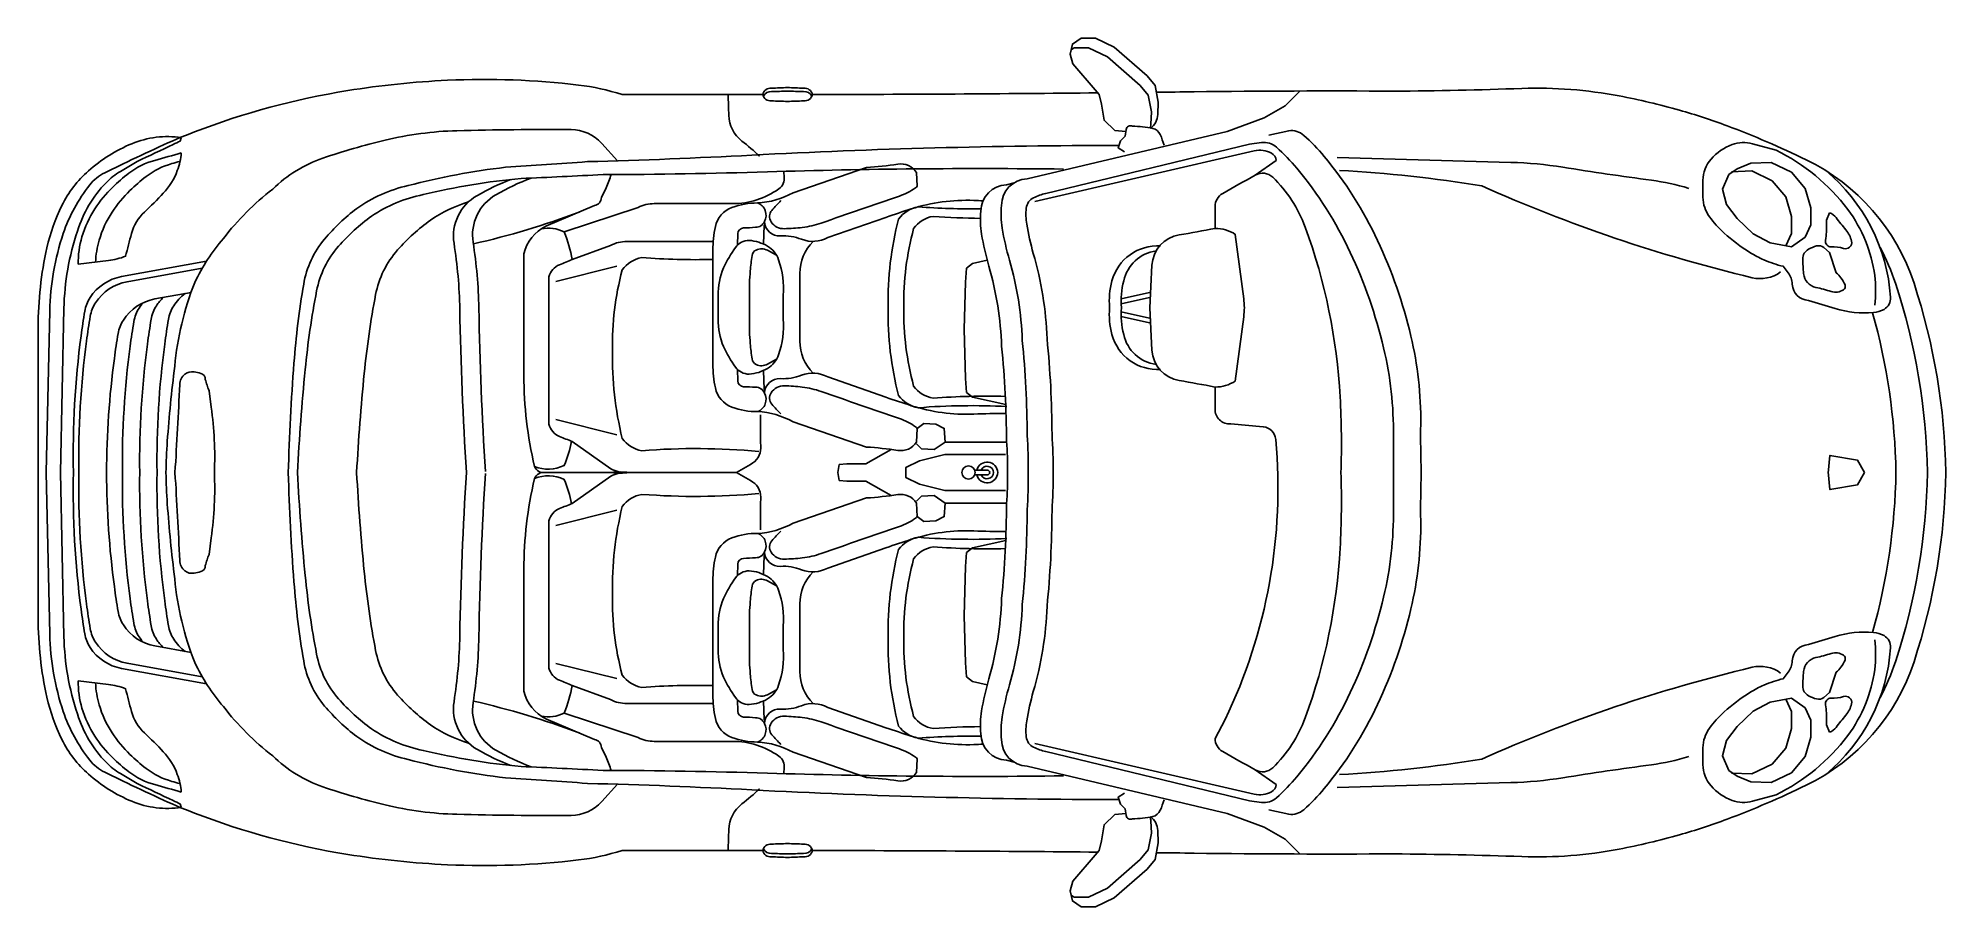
# Model space of a CAD drawing. Extents: x 2.69 to 7.12, y 5.25 to 7.26.
import ezdxf

# ---------------------------------------------------------------- set-up
doc = ezdxf.new("R2010")
doc.units = 0
doc.header["$LTSCALE"] = 0.5
doc.header["$MEASUREMENT"] = 0

msp = doc.modelspace()

# ---------------------------------------------------------------- linework, layer by layer
for p, q in [((3.021, 7.0264), (3.0239, 7.0343)), ((4.3141, 6.8119), (4.3138, 6.7855)), ((4.0341, 6.7362), (3.8926, 6.7009)), ((4.8448, 6.7319), (4.842, 6.6993)), ((4.8584, 6.7427), (4.8448, 6.7319)), ((4.8926, 6.7502), (4.8584, 6.7427)), ((3.8762, 6.7116), (3.8758, 6.6852)), ((3.8758, 6.3968), (3.8758, 6.6852)), ((4.842, 6.6993), (4.8393, 6.5908)), ((4.2686, 6.6687), (4.2686, 6.6413)), ((4.2686, 6.6139), (4.2686, 6.6413)), ((4.3413, 6.6687), (4.3413, 6.6413)), ((4.3413, 6.6139), (4.3413, 6.6413)), ((4.4195, 6.6687), (4.4195, 6.6413)), ((4.4195, 6.6139), (4.4195, 6.6413)), ((5.2028, 6.6608), (5.269, 6.6755)), ((5.2028, 6.6495), (5.269, 6.6642)), ((4.842, 6.4764), (4.8393, 6.5908)), ((5.2028, 6.6311), (5.269, 6.6164)), ((5.2028, 6.6198), (5.269, 6.6051)), ((4.3141, 6.4707), (4.3138, 6.4971)), ((4.8448, 6.4438), (4.842, 6.4764)), ((4.8584, 6.4329), (4.8448, 6.4438)), ((4.9355, 6.4161), (4.8584, 6.4329)), ((3.8762, 6.3704), (3.8758, 6.3968)), ((4.0341, 6.3458), (3.8926, 6.3811)), ((4.3112, 6.2584), (4.0577, 6.2584)), ((4.8922, 6.2641), (4.8632, 6.2641)), ((4.8922, 6.2527), (4.8632, 6.2527)), ((4.0341, 6.1711), (3.8926, 6.1357)), ((3.8762, 6.1465), (3.8758, 6.12)), ((3.8758, 6.12), (3.8758, 5.8317)), ((4.8448, 6.0731), (4.842, 6.0405)), ((4.8584, 6.084), (4.8448, 6.0731)), ((4.9355, 6.1007), (4.8584, 6.084)), ((4.3141, 6.0462), (4.3138, 6.0198)), ((4.842, 6.0405), (4.8393, 5.9261)), ((4.2686, 5.903), (4.2686, 5.8756)), ((4.3413, 5.903), (4.3413, 5.8756)), ((4.4195, 5.903), (4.4195, 5.8756)), ((4.842, 5.8176), (4.8393, 5.9261)), ((4.2686, 5.8482), (4.2686, 5.8756)), ((4.3413, 5.8482), (4.3413, 5.8756)), ((4.4195, 5.8482), (4.4195, 5.8756)), ((3.8762, 5.8053), (3.8758, 5.8317)), ((4.0341, 5.7807), (3.8926, 5.816)), ((4.8448, 5.785), (4.842, 5.8176)), ((4.8584, 5.7741), (4.8448, 5.785)), ((4.8926, 5.7667), (4.8584, 5.7741)), ((4.3141, 5.705), (4.3138, 5.7314)), ((3.021, 5.4904), (3.0239, 5.4826))]:
    msp.add_line(p, q)
for points in [[(5.2142, 7.0487), (5.1885, 7.0509), (5.1636, 7.0745), (5.1574, 7.1119), (5.1524, 7.1342), (5.1287, 7.1616), (5.1051, 7.189), (5.0914, 7.2052), (5.0852, 7.2276), (5.0902, 7.2512), (5.1101, 7.2649), (5.1437, 7.2649), (5.1873, 7.2437), (5.2632, 7.1778), (5.2819, 7.1554), (5.2893, 7.1168), (5.2881, 7.0882, -0.22161), (5.2716, 7.0565, -0.22161)], [(5.0874, 7.238), (5.0939, 7.2425), (5.1275, 7.2425), (5.1711, 7.2213), (5.247, 7.1554), (5.2657, 7.133), (5.2732, 7.0944), (5.2719, 7.0658, -0.062527), (5.2702, 7.0554, -0.062527)], [(2.7109, 6.2584), (2.7188, 6.6329, -0.076537), (2.7503, 6.8122, -0.086757), (2.8117, 6.9247, -0.10675), (2.8463, 6.9531), (2.8888, 6.9735, -0.003982), (2.9723, 7.0128, -0.016266), (3.0542, 7.0475, -0.052049), (3.41, 7.1434, -0.02824), (3.6412, 7.1673, -0.041393), (3.945, 7.1563, -0.048157), (4.0458, 7.1343), (4.372, 7.1343)], [(4.3644, 6.9915, 0.024615), (4.3237, 7.0265, -0.223398), (4.2934, 7.0861, 0.00021), (4.2919, 7.1343, 0.00021)], [(4.372, 7.1343, -0.3707), (4.3927, 7.1491, 0.000614), (4.4298, 7.1504)], [(4.372, 7.1343, 0.370699), (4.3927, 7.1196, -0.000614), (4.4298, 7.1183)], [(4.3735, 7.1303, -0.309042), (4.3927, 7.141, 0.000614), (4.4298, 7.1424)], [(4.4876, 7.1343, 0.3707), (4.4669, 7.1491, -0.000614), (4.4298, 7.1504)], [(4.4861, 7.1303, 0.309042), (4.4669, 7.141, -0.000614), (4.4298, 7.1424)], [(4.4876, 7.1343, -0.3707), (4.4669, 7.1196, 0.000614), (4.4298, 7.1183)], [(4.4876, 7.1343, 0.002126), (5.1491, 7.1381)], [(5.285, 7.1395, 0.000281), (5.3723, 7.1406, -0.004665), (5.8364, 7.1421, 0.006938), (6.1324, 7.1484, -0.055982), (6.3576, 7.1311, -0.021498), (6.4977, 7.0981, -0.021353), (6.6079, 7.0619, -0.022762), (6.7912, 6.9832, -0.203444), (7.0415, 6.6969, -0.07526), (7.1153, 6.2584, -0.07526)], [(2.692, 6.257), (2.692, 6.5952, -0.055426), (2.7125, 6.7793, -0.059428), (2.7471, 6.8772, -0.097452), (2.8085, 6.9574, -0.082707), (2.9093, 7.0203, -0.136156), (3.0242, 7.0345, 0.047635)], [(4.0353, 6.9808), (3.9987, 7.0211, 0.209375), (3.9276, 7.0529, 0.008786), (3.663, 7.0505, 0.052376), (3.4963, 7.0284, 0.022093), (3.3518, 6.9868, 0.108048), (3.2359, 6.9153, 0.061356), (3.1214, 6.8007, 0.068655), (3.0553, 6.6986, 0.073523), (3.0087, 6.5045, 0.014318), (2.9915, 6.3306, 0.013039), (2.9884, 6.2584, 0.013039)], [(5.4491, 7.049), (4.9851, 6.9387), (4.9851, 6.9387, 0.407429), (4.9259, 6.8775, 0.069501), (4.9273, 6.8247, 0.029071), (4.9442, 6.7503, -0.062231), (4.9738, 6.5645, -0.024249), (4.9852, 6.3445, -0.020658), (4.9877, 6.2584, -0.020658)], [(5.2105, 7.0018), (5.1962, 7.0106), (5.2017, 7.0271), (5.2127, 7.038), (5.2149, 7.0534, -0.504918), (5.2291, 7.061, -0.045684), (5.2763, 7.0556, -0.242065), (5.2938, 7.0413, -0.032414), (5.3026, 7.0172, -0.143073)], [(5.5453, 7.0403), (5.5916, 7.0503, -0.220404), (5.6266, 7.0397, -0.037374), (5.6738, 6.9909, -0.064028), (5.7977, 6.7961, -0.05126), (5.875, 6.5746, -0.061449), (5.8977, 6.3705, 0.010916), (5.8988, 6.2584, 0.008235)], [(2.7438, 6.2584), (2.7518, 6.6386, -0.076537), (2.7833, 6.8179, -0.119374), (2.8496, 6.93, -0.071149), (2.8828, 6.9561), (2.9219, 6.9792, -0.003982), (3.0053, 7.0185, -0.005807), (3.0213, 7.0266, -0.004362)], [(2.7848, 6.7409), (2.8548, 6.7496, 0.060338), (2.8948, 6.7596, -0.005591), (2.9085, 6.812, -0.137482), (2.9385, 6.862, 0.014112), (2.9822, 6.9057, 0.101805), (3.0147, 6.9581, 0.064537), (3.024, 6.9991, 0.064537)], [(2.7848, 6.7409, -0.075551), (2.7936, 6.8045, -0.072826), (2.8235, 6.8695, -0.056103), (2.8648, 6.9194, -0.027417), (2.9023, 6.9519, -0.098085), (2.9622, 6.9818, 0.002459), (3.024, 6.9991, 0.002459)], [(5.1956, 7.0162, 0.013204), (4.3469, 6.9938, -0.006823), (3.9656, 6.9788, -0.002349), (3.776, 6.9657, 0.035892), (3.5498, 6.9233, 0.099022), (3.431, 6.8705, 0.0549), (3.3563, 6.7995, 0.134174), (3.3077, 6.6949, 0.023136), (3.2852, 6.5119, 0.011713), (3.272, 6.2584, 0.011713)], [(5.5009, 7.019), (5.0281, 6.9051, 0.053281), (5.0001, 6.8951, 0.257952), (4.9831, 6.8711, 0.069501), (4.9841, 6.8342, 0.029071), (4.9995, 6.7663, -0.06163), (5.0313, 6.5683, -0.023841), (5.0428, 6.3466, -0.020054), (5.0453, 6.2584, -0.020054)], [(5.0028, 6.8862), (5.5118, 7.0038, -0.184919), (5.5517, 6.9983, -0.243778), (5.5628, 6.9816), (5.5142, 6.9477)], [(5.5009, 7.019), (5.5282, 7.0228, -0.220404), (5.5633, 7.0122, -0.037374), (5.6105, 6.9634, -0.064028), (5.7344, 6.7686, -0.05126), (5.8117, 6.5471, -0.061449), (5.8344, 6.343, 0.008235), (5.8348, 6.2584, 0.008235)], [(6.7215, 7.0053), (6.6669, 7.0204, 0.15571), (6.6198, 7.0185, 0.128859), (6.5708, 6.9846, 0.172618), (6.552, 6.9357, 0.012779), (6.552, 6.8962, 0.149305), (6.5671, 6.851, 0.057452), (6.601, 6.8134, 0.039867), (6.6612, 6.7682, 0.038453), (6.6932, 6.7513, 0.044126), (6.7384, 6.7362), (6.7497, 6.7212, -0.151431), (6.7591, 6.6948, 0.389635), (6.7968, 6.6572), (6.859, 6.6384, 0.094342), (6.9475, 6.629, 0.108453), (6.9719, 6.6365, 0.290912), (6.987, 6.6647, 0.205966), (6.8369, 6.9579, 0.700887)], [(6.7215, 7.0053, -0.118384), (6.8881, 6.8678, -0.125214), (6.9506, 6.7148, -0.057098), (6.9506, 6.6459, 1.07298)], [(2.825, 6.7459, -0.060664), (2.8336, 6.7969, -0.072826), (2.8635, 6.8618, -0.056103), (2.9048, 6.9117, -0.027417), (2.9423, 6.9442, -0.098085), (3.0022, 6.9742, 0.000743), (3.0209, 6.9793)], [(5.0691, 6.9615, 0.010667), (4.3833, 6.9552, -0.006823), (4.0018, 6.9487, -0.002349), (3.8119, 6.9398, 0.035892), (3.5848, 6.9024, 0.099022), (3.4649, 6.8522, 0.0549), (3.3886, 6.7829, 0.134174), (3.3377, 6.6794, 0.023136), (3.3112, 6.4969, 0.011039), (3.2931, 6.2584, 0.011039)], [(4.0205, 6.949, -0.045215), (4.0089, 6.9182), (3.9982, 6.8957, -0.345557), (3.982, 6.8769), (3.8695, 6.8292, 0.230283), (3.8184, 6.7648), (3.8184, 6.4832, 0.05775), (3.8429, 6.2725, 0.221944), (3.9117, 6.2748, 0.049345), (3.9288, 6.3308, 0.049345)], [(4.3017, 6.8814, 0.154428), (4.4093, 6.9155, 0.279563), (4.4218, 6.9441, -0.0411), (4.4212, 6.9563, -0.0411)], [(4.6128, 6.9652), (4.4424, 6.9065, -0.113823), (4.3601, 6.883, -0.467977), (4.3758, 6.84, 0.412278), (4.413, 6.8067, -0.105935), (4.462, 6.7989, 0.220468), (4.5227, 6.8028), (4.6578, 6.8497, -0.006488), (4.7165, 6.8693, -0.087388), (4.8614, 6.8889, 0.002401), (4.8829, 6.8881, 0.002401)], [(4.6128, 6.9652, 0.024834), (4.6852, 6.973, -0.300381), (4.7283, 6.9534), (4.7302, 6.9221)], [(5.2696, 6.6403), (5.2746, 6.7386, -0.352581), (5.3377, 6.8091, 0.008047), (5.4209, 6.8242), (5.4209, 6.8746, -0.270521), (5.4385, 6.9049, 0.000614), (5.5142, 6.9477, -0.331797), (5.5545, 6.9427, -0.11427), (5.6301, 6.8268, -0.074246), (5.7108, 6.4337, -0.021686), (5.7127, 6.2584, -0.021686)], [(5.7039, 6.9884), (6.1069, 6.9771, -0.03271), (6.2274, 6.9658, 0.00658), (6.4327, 6.9357, -0.040733), (6.5193, 6.9169, -0.249875)], [(5.7096, 6.9583, -0.028311), (6.0391, 6.9225, 0.046105), (6.6662, 6.7099, 0.219439), (6.7321, 6.7231, -0.325452)], [(3.6851, 6.2584, -0.011415), (3.6696, 6.6373, 0.034437), (3.6563, 6.7895, -0.311257), (3.7094, 6.8999, -0.036685), (3.7878, 6.9374, -0.193774)], [(3.7292, 6.2606, -0.011415), (3.7138, 6.6395, 0.034437), (3.7005, 6.7918, -0.311257), (3.7535, 6.9021, -0.038052), (3.835, 6.9408, -0.193774)], [(4.414, 6.8884, 0.013286), (4.3933, 6.8659, 0.337789), (4.3915, 6.8393, 0.259224), (4.4223, 6.8233, 0.021299), (4.4638, 6.8263, 0.055963), (4.5076, 6.8363, -0.002113), (4.6889, 6.8991, 0.070451), (4.7263, 6.918, 0.094491), (4.7302, 6.9221, 0.27987)], [(4.9553, 6.93), (4.9373, 6.9251), (4.9373, 6.9251, 0.407429), (4.878, 6.8639, 0.069501), (4.8794, 6.811, 0.029071), (4.8964, 6.7366, -0.062231), (4.9259, 6.5508, -0.024249), (4.9374, 6.3309, -0.017381), (4.9399, 6.2584, -0.017381)], [(3.6897, 6.8854, 0.073848), (3.6019, 6.8434, 0.0549), (3.5255, 6.7741, 0.134174), (3.4746, 6.6706, 0.023136), (3.4481, 6.4881, 0.010631), (3.4305, 6.2584, 0.010631)], [(3.7011, 6.7882, 0.033935), (3.9461, 6.8617, 0.033935)], [(3.9117, 6.8159), (4.083, 6.8725, -0.12452), (4.1207, 6.8814)], [(4.2564, 6.6413), (4.2564, 6.7734, -0.053938), (4.2623, 6.8282, -0.254764), (4.3008, 6.8726, -0.092411), (4.3601, 6.883)], [(4.7325, 6.8741, 0.195218), (4.6872, 6.8458, 0.070006), (4.6628, 6.6413, 0.070006)], [(4.8782, 6.8694, -0.022542), (4.7325, 6.8741)], [(6.8458, 6.8604), (6.8382, 6.8435), (6.8382, 6.8153, -0.04992), (6.8364, 6.7964, 0.494644), (6.8495, 6.7814, -0.100112), (6.8778, 6.7776, 0.588914), (6.8966, 6.7946, 0.119485), (6.8834, 6.8209, -0.013341), (6.8608, 6.8491, 0.140517), (6.8458, 6.8604, -0.473723)], [(3.8586, 6.823, -0.169354), (3.9117, 6.8159, -0.056224), (3.9303, 6.7518, -0.056224)], [(4.3758, 6.84, -0.326686), (4.3556, 6.8267, -0.023531), (4.3275, 6.8252, 0.359), (4.3141, 6.8119)], [(4.7672, 6.852, 0.195218), (4.7219, 6.8238, 0.070126), (4.6991, 6.6413, 0.070126)], [(4.8769, 6.8473, -0.016969), (4.7672, 6.852)], [(5.4209, 6.8242, -0.146365), (5.4678, 6.8102), (5.4872, 6.6611, -0.020696), (5.489, 6.6403, -0.020696)], [(3.9303, 6.7518), (4.0193, 6.7847, -0.12452), (4.0569, 6.7937)], [(4.3405, 6.7962, 0.242282), (4.309, 6.78, 0.047081), (4.2814, 6.7324, 0.10256), (4.2686, 6.6687, 2.072365)], [(4.3405, 6.7962, -0.117989), (4.3833, 6.7829, -0.175982), (4.409, 6.7515, -0.098855), (4.4195, 6.6687, 1.01209)], [(4.4043, 6.7617), (4.3828, 6.7733, 0.238178), (4.3569, 6.774, 0.252188), (4.3473, 6.761, 0.013169), (4.3432, 6.7255, 0.027186), (4.3413, 6.6687, 0.027186)], [(4.458, 6.6419), (4.458, 6.7198, -0.199641), (4.4888, 6.794, 0.141935)], [(5.2946, 6.7833, 0.358011), (5.1818, 6.7025, 0.087142), (5.1763, 6.6403)], [(5.2843, 6.7719, 0.316561), (5.2092, 6.7025, 0.087142), (5.2037, 6.6403)], [(6.8326, 6.7795, 0.247528), (6.8156, 6.7833, 0.056791), (6.7968, 6.7757, 0.281439), (6.7836, 6.7532, 0.017622), (6.7855, 6.7193, 0.327274), (6.8138, 6.6873, -0.021137), (6.8495, 6.6779, 0.219354), (6.8778, 6.6817, 0.356278), (6.8815, 6.693, 0.072558), (6.8721, 6.7099, 0.066843), (6.8608, 6.7212), (6.8458, 6.7682), (6.8326, 6.7795)], [(6.9628, 6.7796, -0.046386), (6.9987, 6.6969, -0.07526), (7.0725, 6.2584)], [(3.0823, 6.748), (2.8856, 6.7124, 0.207319), (2.8124, 6.6637, 0.101931), (2.8002, 6.6323, 0.00876), (2.7915, 6.5749, 0.038849), (2.7739, 6.2584, 0.03739)], [(3.0727, 6.732), (2.8983, 6.7005, 0.207319), (2.8251, 6.6518, 0.101931), (2.8129, 6.6204, 0.00876), (2.8042, 6.563, 0.03739), (2.7865, 6.2584, 0.03739)], [(3.8762, 6.7116, -0.234479), (3.901, 6.74, -0.003885), (3.9303, 6.7518, -0.003885)], [(4.0917, 6.7564, 0.195218), (4.0464, 6.7282, 0.071933), (4.0237, 6.541, 0.070126)], [(4.2564, 6.7521, -0.02547), (4.0917, 6.7564)], [(3.0465, 6.6756), (2.9628, 6.6605, 0.207319), (2.8896, 6.6117, 0.101931), (2.8774, 6.5804, 0.00876), (2.8687, 6.5229, 0.032481), (2.8507, 6.2584)], [(2.9352, 6.6517, 0.0341), (2.9262, 6.6396, 0.101931), (2.914, 6.6082, 0.00876), (2.9053, 6.5508, 0.035895), (2.8874, 6.2584, 0.035895)], [(2.982, 6.6639, 0.056082), (2.9663, 6.6448, 0.101931), (2.9541, 6.6135, 0.00876), (2.9454, 6.556, 0.036536), (2.9275, 6.2584, 0.036536)], [(3.0329, 6.6731, 0.088206), (3.0065, 6.6448, 0.101931), (2.9943, 6.6135, 0.00876), (2.9855, 6.556, 0.036536), (2.9677, 6.2584, 0.036536)], [(4.2564, 6.6413), (4.2564, 6.5092, 0.053938), (4.2623, 6.4544, 0.254764), (4.3008, 6.41, 0.092411), (4.3601, 6.3996)], [(4.458, 6.6407), (4.458, 6.5628, 0.199641), (4.4888, 6.4886, -0.141935)], [(4.7325, 6.4085, -0.195218), (4.6872, 6.4368, -0.070006), (4.6628, 6.6413, -0.070006)], [(4.7672, 6.4306, -0.195218), (4.7219, 6.4588, -0.070126), (4.6991, 6.6413, -0.070126)], [(5.2946, 6.4973, -0.358011), (5.1818, 6.5781, -0.087142), (5.1763, 6.6403)], [(5.2843, 6.5087, -0.316561), (5.2092, 6.5781, -0.087142), (5.2037, 6.6403)], [(5.2696, 6.6403), (5.2746, 6.542, 0.352581), (5.3377, 6.4715, -0.008047), (5.4209, 6.4564), (5.4209, 6.406)], [(5.4209, 6.4564, 0.146365), (5.4678, 6.4704), (5.4872, 6.6195, 0.020696), (5.489, 6.6403, 0.020696)], [(4.3405, 6.4864, -0.242282), (4.309, 6.5026, -0.047081), (4.2814, 6.5501, -0.10256), (4.2686, 6.6139, -2.072365)], [(4.3405, 6.4864, 0.117989), (4.3833, 6.4997, 0.175982), (4.409, 6.5311, 0.098855), (4.4195, 6.6139, -1.01209)], [(4.4043, 6.5209), (4.3828, 6.5093, -0.238178), (4.3569, 6.5086, -0.252188), (4.3473, 6.5216, -0.013169), (4.3432, 6.5571, -0.027186), (4.3413, 6.6139, -0.027186)], [(6.9456, 6.6288, -0.063252), (6.9996, 6.2584, -0.063252)], [(4.0917, 6.309, -0.195218), (4.0464, 6.3373, -0.066177), (4.0237, 6.541, -0.070126)], [(3.0093, 6.2584, 0.004647), (3.0203, 6.462, -0.212789), (3.0325, 6.4863, -0.225042), (3.0535, 6.4916, -0.010282), (3.0691, 6.4881, -0.358153), (3.0796, 6.4742, 0.030605), (3.0883, 6.448), (3.0935, 6.4097, -0.044318), (3.1007, 6.2584, -0.044318)], [(4.3758, 6.4426, 0.326686), (4.3556, 6.4559, 0.023531), (4.3275, 6.4573, -0.359), (4.3141, 6.4707)], [(4.6128, 6.3174), (4.4424, 6.3761, 0.113823), (4.3601, 6.3996, 0.467977), (4.3758, 6.4426, -0.412278), (4.413, 6.4759, 0.105935), (4.462, 6.4837, -0.220468), (4.5227, 6.4798), (4.6578, 6.4328, 0.006488), (4.7165, 6.4133, 0.087388), (4.8614, 6.3937, -0.008359), (4.9362, 6.3955, -0.008359)], [(4.414, 6.3941, -0.013286), (4.3933, 6.4166, -0.337789), (4.3915, 6.4433, -0.259224), (4.4223, 6.4593, -0.021299), (4.4638, 6.4563, -0.055963), (4.5076, 6.4462, 0.002113), (4.6889, 6.3835, -0.070451), (4.7263, 6.3645, -0.094491), (4.7302, 6.3604, -0.27987)], [(4.9346, 6.4348, 0.025901), (4.7672, 6.4306)], [(3.8762, 6.3704, 0.234479), (3.901, 6.342, 0.003885), (3.9303, 6.3302, 0.003885)], [(4.3112, 6.2584, 0.007409), (4.3541, 6.2837, 0.250325), (4.3668, 6.3269), (4.3668, 6.3917)], [(4.6128, 6.3174, -0.024834), (4.6852, 6.3096, 0.300381), (4.7283, 6.3291), (4.7302, 6.3604), (4.7459, 6.3722), (4.7733, 6.3702), (4.7929, 6.3604), (4.7949, 6.3291), (4.7694, 6.3115), (4.74, 6.3135), (4.7283, 6.3252)], [(4.9378, 6.4113, 0.031761), (4.7325, 6.4085, 0.031761)], [(5.4209, 6.406, 0.460181), (5.4574, 6.3711), (5.5326, 6.3643, -0.361883), (5.5616, 6.3352, -0.136022), (5.4441, 5.6859, -0.015575)], [(3.9303, 6.3302), (4.0201, 6.2669, 0.137248), (4.0577, 6.2584)], [(4.3631, 6.3072, 0.042022), (4.0917, 6.309)], [(2.692, 6.2599), (2.692, 5.9216, 0.055426), (2.7125, 5.7376, 0.059428), (2.7471, 5.6397, 0.097452), (2.8085, 5.5595, 0.082707), (2.9093, 5.4965, 0.136156), (3.0242, 5.4824, -0.047635)], [(2.7109, 6.2584), (2.7188, 5.884, 0.076537), (2.7503, 5.7046, 0.086757), (2.8117, 5.5921, 0.10675), (2.8463, 5.5638), (2.8888, 5.5434, 0.003982), (2.9723, 5.504, 0.016266), (3.0542, 5.4694, 0.052049), (3.41, 5.3734, 0.02824), (3.6412, 5.3496, 0.041393), (3.945, 5.3606, 0.048157), (4.0458, 5.3826), (4.372, 5.3826)], [(2.7438, 6.2584), (2.7518, 5.8783, 0.076537), (2.7833, 5.6989, 0.119374), (2.8496, 5.5869, 0.071149), (2.8828, 5.5607), (2.9219, 5.5377, 0.003982), (3.0053, 5.4983, 0.005807), (3.0213, 5.4902, 0.004362)], [(3.0823, 5.7689), (2.8856, 5.8044, -0.207319), (2.8124, 5.8532, -0.101931), (2.8002, 5.8845, -0.00876), (2.7915, 5.942, -0.038849), (2.7739, 6.2584, -0.03739)], [(3.0727, 5.7848), (2.8983, 5.8163, -0.207319), (2.8251, 5.8651, -0.101931), (2.8129, 5.8964, -0.00876), (2.8042, 5.9539, -0.03739), (2.7865, 6.2584, -0.03739)], [(3.0465, 5.8413), (2.9628, 5.8564, -0.207319), (2.8896, 5.9051, -0.101931), (2.8774, 5.9365, -0.00876), (2.8687, 5.994, -0.032481), (2.8507, 6.2584)], [(2.9352, 5.8652, -0.0341), (2.9262, 5.8773, -0.101931), (2.914, 5.9086, -0.00876), (2.9053, 5.9661, -0.035895), (2.8874, 6.2584, -0.035895)], [(2.982, 5.8529, -0.056082), (2.9663, 5.8721, -0.101931), (2.9541, 5.9034, -0.00876), (2.9454, 5.9609, -0.036536), (2.9275, 6.2584, -0.036536)], [(3.0329, 5.8437, -0.088206), (3.0065, 5.8721, -0.101931), (2.9943, 5.9034, -0.00876), (2.9855, 5.9609, -0.036536), (2.9677, 6.2584, -0.036536)], [(4.0353, 5.5361), (3.9987, 5.4958, -0.209375), (3.9276, 5.464, -0.008786), (3.663, 5.4664, -0.052376), (3.4963, 5.4884, -0.022093), (3.3518, 5.5301, -0.108048), (3.2359, 5.6016, -0.061356), (3.1214, 5.7161, -0.068655), (3.0553, 5.8183, -0.073523), (3.0087, 6.0124, -0.014318), (2.9915, 6.1862, -0.013039), (2.9884, 6.2584, -0.013039)], [(3.0093, 6.2584, -0.004647), (3.0203, 6.0549, 0.212789), (3.0325, 6.0305, 0.225042), (3.0535, 6.0253, 0.010282), (3.0691, 6.0288, 0.358153), (3.0796, 6.0427, -0.030605), (3.0883, 6.0688), (3.0935, 6.1072, 0.044318), (3.1007, 6.2584, 0.044318)], [(5.1956, 5.5007, -0.013204), (4.3469, 5.5231, 0.006823), (3.9656, 5.538, 0.002349), (3.776, 5.5511, -0.035892), (3.5498, 5.5935, -0.099022), (3.431, 5.6464, -0.0549), (3.3563, 5.7173, -0.134174), (3.3077, 5.8219, -0.023136), (3.2852, 6.005, -0.011713), (3.272, 6.2584, -0.011713)], [(5.0691, 5.5554, -0.010667), (4.3833, 5.5617, 0.006823), (4.0018, 5.5682, 0.002349), (3.8119, 5.5771, -0.035892), (3.5848, 5.6144, -0.099022), (3.4649, 5.6646, -0.0549), (3.3886, 5.7339, -0.134174), (3.3377, 5.8374, -0.023136), (3.3112, 6.0199, -0.011039), (3.2931, 6.2584, -0.011039)], [(3.6897, 5.6314, -0.073848), (3.6019, 5.6735, -0.0549), (3.5255, 5.7428, -0.134174), (3.4746, 5.8463, -0.023136), (3.4481, 6.0288, -0.010631), (3.4305, 6.2584, -0.010631)], [(3.6851, 6.2584, 0.011415), (3.6696, 5.8796, -0.034437), (3.6563, 5.7273, 0.311257), (3.7094, 5.617, 0.036685), (3.7878, 5.5795, 0.193774)], [(3.7292, 6.2562, 0.011415), (3.7138, 5.8774, -0.034437), (3.7005, 5.7251, 0.311257), (3.7535, 5.6148, 0.038052), (3.835, 5.5761, 0.193774)], [(4.0205, 5.5679, 0.045215), (4.0089, 5.5986), (3.9982, 5.6212, 0.345557), (3.982, 5.64), (3.8695, 5.6877, -0.230283), (3.8184, 5.752), (3.8184, 6.0337, -0.05775), (3.8429, 6.2443, -0.221944), (3.9117, 6.2421, -0.049345), (3.9288, 6.1861, -0.049345)], [(3.8429, 6.2725, 0.353184), (3.8676, 6.2584)], [(3.8429, 6.2443, -0.353184), (3.8676, 6.2584)], [(3.8676, 6.2584), (4.021, 6.2584, -0.060517), (4.0622, 6.2584)], [(3.9063, 6.2584), (4.021, 6.2584, 0.060517), (4.0622, 6.2584)], [(3.9303, 6.1867), (4.0201, 6.25, -0.137248), (4.0577, 6.2584)], [(4.3112, 6.2584, -0.007409), (4.3541, 6.2332, -0.250325), (4.3668, 6.1899), (4.3668, 6.1252)], [(4.9553, 5.5869), (4.9373, 5.5918), (4.9373, 5.5918, -0.407429), (4.878, 5.653, -0.069501), (4.8794, 5.7059, -0.029071), (4.8964, 5.7803, 0.062231), (4.9259, 5.9661, 0.024249), (4.9374, 6.186, 0.017381), (4.9399, 6.2584, 0.017381)], [(5.4491, 5.4679), (4.9851, 5.5781), (4.9851, 5.5781, -0.407429), (4.9259, 5.6393, -0.069501), (4.9273, 5.6922, -0.029071), (4.9442, 5.7666, 0.062231), (4.9738, 5.9524, 0.024249), (4.9852, 6.1723, 0.020658), (4.9877, 6.2584, 0.020658)], [(5.5009, 5.4979), (5.0281, 5.6118, -0.053281), (5.0001, 5.6218, -0.257952), (4.9831, 5.6458, -0.069501), (4.9841, 5.6827, -0.029071), (4.9995, 5.7506, 0.06163), (5.0313, 5.9485, 0.023841), (5.0428, 6.1702, 0.020054), (5.0453, 6.2584, 0.020054)], [(5.285, 5.3774, -0.000281), (5.3723, 5.3763, 0.004665), (5.8364, 5.3747, -0.006938), (6.1324, 5.3684, 0.055982), (6.3576, 5.3857, 0.021498), (6.4977, 5.4188, 0.021353), (6.6079, 5.455, 0.022762), (6.7912, 5.5336, 0.203444), (7.0415, 5.82, 0.07526), (7.1153, 6.2584, 0.07526)], [(5.4441, 5.6859), (5.4209, 5.6422, 0.270521), (5.4385, 5.612, -0.000614), (5.5142, 5.5692, 0.331797), (5.5545, 5.5742, 0.11427), (5.6301, 5.6901, 0.074246), (5.7108, 6.0832, 0.021686), (5.7127, 6.2584)], [(5.5009, 5.4979), (5.5282, 5.4941, 0.220404), (5.5633, 5.5046, 0.037374), (5.6105, 5.5535, 0.064028), (5.7344, 5.7483, 0.05126), (5.8117, 5.9698, 0.061449), (5.8344, 6.1739, -0.008235), (5.8348, 6.2584, -0.008235)], [(5.5453, 5.4766), (5.5916, 5.4665, 0.220404), (5.6266, 5.4771, 0.037374), (5.6738, 5.526, 0.064028), (5.7977, 5.7208, 0.05126), (5.875, 5.9423, 0.061449), (5.8977, 6.1464, -0.010916), (5.8988, 6.2584, -0.008235)], [(6.9456, 5.888, 0.063252), (6.9996, 6.2584, 0.063252)], [(6.9628, 5.7373, 0.046386), (6.9987, 5.82, 0.07526), (7.0725, 6.2584)], [(4.0917, 6.2078, 0.195218), (4.0464, 6.1796, 0.066177), (4.0237, 5.9759, 0.070126)], [(4.3631, 6.2097, -0.042022), (4.0917, 6.2078)], [(4.6128, 6.1995), (4.4424, 6.1408, -0.113823), (4.3601, 6.1173, -0.467977), (4.3758, 6.0743, 0.412278), (4.413, 6.041, -0.105935), (4.462, 6.0332, 0.220468), (4.5227, 6.0371), (4.6578, 6.084, -0.006488), (4.7165, 6.1036, -0.087388), (4.8614, 6.1232, 0.008359), (4.9362, 6.1214, 0.008359)], [(4.6128, 6.1995, 0.024834), (4.6852, 6.2073, -0.300381), (4.7283, 6.1877), (4.7302, 6.1564), (4.7459, 6.1447), (4.7733, 6.1467), (4.7929, 6.1564), (4.7949, 6.1877), (4.7694, 6.2054), (4.74, 6.2034), (4.7283, 6.1917)], [(3.8762, 6.1465, -0.234479), (3.901, 6.1748, -0.003885), (3.9303, 6.1867, -0.003885)], [(4.414, 6.1227, 0.013286), (4.3933, 6.1002, 0.337789), (4.3915, 6.0736, 0.259224), (4.4223, 6.0576, 0.021299), (4.4638, 6.0606, 0.055963), (4.5076, 6.0706, -0.002113), (4.6889, 6.1334, 0.070451), (4.7263, 6.1523, 0.094491), (4.7302, 6.1564, 0.27987)], [(4.2564, 5.8756), (4.2564, 6.0077, -0.053938), (4.2623, 6.0625, -0.254764), (4.3008, 6.1069, -0.092411), (4.3601, 6.1173)], [(4.7325, 6.1083, 0.195218), (4.6872, 6.0801, 0.070006), (4.6628, 5.8756, 0.070006)], [(4.9378, 6.1056, -0.031761), (4.7325, 6.1083, -0.031761)], [(4.3758, 6.0743, -0.326686), (4.3556, 6.061, -0.023531), (4.3275, 6.0595, 0.359), (4.3141, 6.0462)], [(4.7672, 6.0863, 0.195218), (4.7219, 6.0581, 0.070126), (4.6991, 5.8756, 0.070126)], [(4.9346, 6.0821, -0.025901), (4.7672, 6.0863)], [(4.3405, 6.0305, 0.242282), (4.309, 6.0143, 0.047081), (4.2814, 5.9667, 0.10256), (4.2686, 5.903, 2.072365)], [(4.3405, 6.0305, -0.117989), (4.3833, 6.0172, -0.175982), (4.409, 5.9858, -0.098855), (4.4195, 5.903, 1.01209)], [(4.458, 5.8762), (4.458, 5.9541, -0.199641), (4.4888, 6.0283, 0.141935)], [(4.0917, 5.7604, -0.195218), (4.0464, 5.7887, -0.071933), (4.0237, 5.9759, -0.070126)], [(4.4043, 5.996), (4.3828, 6.0076, 0.238178), (4.3569, 6.0083, 0.252188), (4.3473, 5.9953, 0.013169), (4.3432, 5.9598, 0.027186), (4.3413, 5.903, 0.027186)], [(6.7215, 5.5116), (6.6669, 5.4965, -0.15571), (6.6198, 5.4984, -0.128859), (6.5708, 5.5323, -0.172618), (6.552, 5.5812, -0.012779), (6.552, 5.6207, -0.149305), (6.5671, 5.6659, -0.057452), (6.601, 5.7035, -0.039867), (6.6612, 5.7487, -0.038453), (6.6932, 5.7656, -0.044126), (6.7384, 5.7806), (6.7497, 5.7957, 0.151431), (6.7591, 5.822, -0.389635), (6.7968, 5.8597), (6.859, 5.8785, -0.094342), (6.9475, 5.8879, -0.108453), (6.9719, 5.8804, -0.290912), (6.987, 5.8521, -0.205966), (6.8369, 5.5589, -0.700887)], [(4.2564, 5.8756), (4.2564, 5.7435, 0.053938), (4.2623, 5.6887, 0.254764), (4.3008, 5.6443, 0.092411), (4.3601, 5.6339)], [(4.3405, 5.7207, -0.242282), (4.309, 5.7369, -0.047081), (4.2814, 5.7844, -0.10256), (4.2686, 5.8482, -2.072365)], [(4.3405, 5.7207, 0.117989), (4.3833, 5.734, 0.175982), (4.409, 5.7654, 0.098855), (4.4195, 5.8482, -1.01209)], [(4.4043, 5.7551), (4.3828, 5.7436, -0.238178), (4.3569, 5.7429, -0.252188), (4.3473, 5.7559, -0.013169), (4.3432, 5.7914, -0.027186), (4.3413, 5.8482, -0.027186)], [(4.458, 5.875), (4.458, 5.797, 0.199641), (4.4888, 5.7229, -0.141935)], [(4.7325, 5.6428, -0.195218), (4.6872, 5.671, -0.070006), (4.6628, 5.8756, -0.070006)], [(4.7672, 5.6649, -0.195218), (4.7219, 5.6931, -0.070126), (4.6991, 5.8756, -0.070126)], [(6.7215, 5.5116, 0.118384), (6.8881, 5.6491, 0.125214), (6.9506, 5.8021, 0.057098), (6.9506, 5.871, -1.07298)], [(6.8326, 5.7374, -0.247528), (6.8156, 5.7336, -0.056791), (6.7968, 5.7411, -0.281439), (6.7836, 5.7637, -0.017622), (6.7855, 5.7976, -0.327274), (6.8138, 5.8296, 0.021137), (6.8495, 5.839, -0.219354), (6.8778, 5.8352, -0.356278), (6.8815, 5.8239, -0.072558), (6.8721, 5.807, -0.066843), (6.8608, 5.7957), (6.8458, 5.7487), (6.8326, 5.7374)], [(3.8762, 5.8053, 0.234479), (3.901, 5.7769, 0.003885), (3.9303, 5.7651, 0.003885)], [(5.7096, 5.5586, 0.028311), (6.0391, 5.5943, -0.046105), (6.6662, 5.807, -0.219439), (6.7321, 5.7938, 0.325452)], [(2.7848, 5.776, 0.075551), (2.7936, 5.7123, 0.072826), (2.8235, 5.6474, 0.056103), (2.8648, 5.5975, 0.027417), (2.9023, 5.565, 0.098085), (2.9622, 5.5351, -0.002459), (3.024, 5.5178, -0.002459)], [(2.7848, 5.776), (2.8548, 5.7673, -0.060338), (2.8948, 5.7573, 0.005591), (2.9085, 5.7048, 0.137482), (2.9385, 5.6549, -0.014112), (2.9822, 5.6112, -0.101805), (3.0147, 5.5588, -0.064537), (3.024, 5.5178, -0.064537)], [(2.825, 5.771, 0.060664), (2.8336, 5.72, 0.072826), (2.8635, 5.6551, 0.056103), (2.9048, 5.6051, 0.027417), (2.9423, 5.5727, 0.098085), (3.0022, 5.5427, -0.000743), (3.0209, 5.5376)], [(3.8586, 5.6939, 0.169354), (3.9117, 5.701, 0.056224), (3.9303, 5.7651, 0.056224)], [(3.9303, 5.7651), (4.0193, 5.7321, 0.12452), (4.0569, 5.7232)], [(4.2564, 5.7647, 0.02547), (4.0917, 5.7604)], [(3.7011, 5.7287, -0.033935), (3.9461, 5.6552, -0.033935)], [(4.6128, 5.5517), (4.4424, 5.6104, 0.113823), (4.3601, 5.6339, 0.467977), (4.3758, 5.6769, -0.412278), (4.413, 5.7102, 0.105935), (4.462, 5.718, -0.220468), (4.5227, 5.7141), (4.6578, 5.6671, 0.006488), (4.7165, 5.6476, 0.087388), (4.8614, 5.628, -0.002401), (4.8829, 5.6288, -0.002401)], [(6.8458, 5.6564), (6.8382, 5.6734), (6.8382, 5.7016, 0.04992), (6.8364, 5.7204, -0.494644), (6.8495, 5.7355, 0.100112), (6.8778, 5.7392, -0.588914), (6.8966, 5.7223, -0.119485), (6.8834, 5.696, 0.013341), (6.8608, 5.6677, -0.140517), (6.8458, 5.6564, 0.473723)], [(3.9117, 5.701), (4.083, 5.6444, 0.12452), (4.1207, 5.6354)], [(4.3758, 5.6769, 0.326686), (4.3556, 5.6902, 0.023531), (4.3275, 5.6916, -0.359), (4.3141, 5.705)], [(4.414, 5.6284, -0.013286), (4.3933, 5.6509, -0.337789), (4.3915, 5.6776, -0.259224), (4.4223, 5.6936, -0.021299), (4.4638, 5.6906, -0.055963), (4.5076, 5.6805, 0.002113), (4.6889, 5.6178, -0.070451), (4.7263, 5.5988, -0.094491), (4.7302, 5.5947, -0.27987)], [(4.8769, 5.6696, 0.016969), (4.7672, 5.6649)], [(4.3017, 5.6354, -0.154428), (4.4093, 5.6014, -0.279563), (4.4218, 5.5728, 0.0411), (4.4212, 5.5606, 0.0411)], [(4.8782, 5.6475, 0.022542), (4.7325, 5.6428)], [(5.0028, 5.6307), (5.5118, 5.513, 0.184919), (5.5517, 5.5186, 0.243778), (5.5628, 5.5353), (5.5142, 5.5692)], [(4.6128, 5.5517, -0.024834), (4.6852, 5.5439, 0.300381), (4.7283, 5.5634), (4.7302, 5.5947)], [(5.7039, 5.5285), (6.1069, 5.5398, 0.03271), (6.2274, 5.551, -0.00658), (6.4327, 5.5812, 0.040733), (6.5193, 5.6, 0.249875)], [(4.3644, 5.5254, -0.024615), (4.3237, 5.4904, 0.223398), (4.2934, 5.4308, -0.00021), (4.2919, 5.3826, -0.00021)], [(5.2105, 5.515), (5.1962, 5.5063), (5.2017, 5.4898), (5.2127, 5.4789), (5.2149, 5.4635, 0.504918), (5.2291, 5.4558, 0.045684), (5.2763, 5.4613, 0.242065), (5.2938, 5.4756, 0.032414), (5.3026, 5.4997, 0.143073)], [(5.2142, 5.4682), (5.1885, 5.466), (5.1636, 5.4423), (5.1574, 5.405), (5.1524, 5.3826), (5.1287, 5.3553), (5.1051, 5.3279), (5.0914, 5.3117), (5.0852, 5.2893), (5.0902, 5.2657), (5.1101, 5.252), (5.1437, 5.252), (5.1873, 5.2731), (5.2632, 5.3391), (5.2819, 5.3615), (5.2893, 5.4), (5.2881, 5.4287, 0.22161), (5.2716, 5.4604, 0.22161)], [(5.0874, 5.2789), (5.0939, 5.2744), (5.1275, 5.2744), (5.1711, 5.2955), (5.247, 5.3615), (5.2657, 5.3839), (5.2732, 5.4224), (5.2719, 5.451, 0.062527), (5.2702, 5.4614, 0.062527)], [(4.372, 5.3825, -0.370699), (4.3927, 5.3973, 0.000614), (4.4298, 5.3986)], [(4.4876, 5.3825, 0.3707), (4.4669, 5.3973, -0.000614), (4.4298, 5.3986)], [(4.372, 5.3825, 0.3707), (4.3927, 5.3678, -0.000614), (4.4298, 5.3664)], [(4.3735, 5.3866, 0.309042), (4.3927, 5.3758, -0.000614), (4.4298, 5.3745)], [(4.4861, 5.3866, -0.309042), (4.4669, 5.3758, 0.000614), (4.4298, 5.3745)], [(4.4876, 5.3825, -0.3707), (4.4669, 5.3678, 0.000614), (4.4298, 5.3664)], [(4.4876, 5.3825, -0.002126), (5.1491, 5.3788)]]:
    msp.add_lwpolyline(points, format="xyb")
for points in [[(5.4491, 7.049), (5.5345, 7.0801), (5.5838, 7.1083), (5.618, 7.1425)], [(6.6631, 6.9752), (6.6311, 6.962), (6.6123, 6.9489), (6.5972, 6.915), (6.6066, 6.8792), (6.6311, 6.8473), (6.6688, 6.8115), (6.7083, 6.7908), (6.7573, 6.7814), (6.7893, 6.804), (6.8025, 6.8322), (6.8025, 6.8717), (6.7893, 6.9169), (6.7573, 6.9545), (6.7102, 6.9771), (6.6631, 6.9752)], [(6.7443, 6.7839), (6.7444, 6.7839), (6.7576, 6.8122), (6.7576, 6.8517), (6.7444, 6.8969), (6.7124, 6.9345), (6.6653, 6.9571), (6.6182, 6.9552)], [(4.1207, 6.8814), (4.3017, 6.8814)], [(4.3756, 6.8316), (4.3738, 6.7878)], [(4.0569, 6.7937), (4.2572, 6.7937)], [(4.3756, 6.451), (4.3738, 6.4947)], [(4.7949, 6.3291), (4.9375, 6.3291)], [(4.6701, 6.312), (4.6115, 6.2788), (4.5673, 6.2788), (4.5496, 6.2766), (4.5462, 6.2584)], [(4.9347, 6.2998), (4.7945, 6.2998), (4.7353, 6.2856), (4.7035, 6.2698), (4.7035, 6.2584)], [(6.8421, 6.2567), (6.8464, 6.2982), (6.9108, 6.2867), (6.9265, 6.2584)], [(4.6701, 6.2049), (4.6115, 6.238), (4.5673, 6.238), (4.5496, 6.2402), (4.5462, 6.2584)], [(4.9347, 6.2171), (4.7945, 6.2171), (4.7353, 6.2313), (4.7035, 6.2471), (4.7035, 6.2584)], [(6.8421, 6.2602), (6.8464, 6.2187), (6.9108, 6.2301), (6.9265, 6.2584)], [(4.7949, 6.1877), (4.9375, 6.1877)], [(4.3756, 6.0659), (4.3738, 6.0221)], [(4.0569, 5.7232), (4.2572, 5.7232)], [(4.3756, 5.6853), (4.3738, 5.729)], [(6.6631, 5.5417), (6.6311, 5.5548), (6.6123, 5.568), (6.5972, 5.6019), (6.6066, 5.6376), (6.6311, 5.6696), (6.6688, 5.7054), (6.7083, 5.7261), (6.7573, 5.7355), (6.7893, 5.7129), (6.8025, 5.6847), (6.8025, 5.6452), (6.7893, 5.6), (6.7573, 5.5624), (6.7102, 5.5398), (6.6631, 5.5417)], [(6.7443, 5.733), (6.7444, 5.7329), (6.7576, 5.7047), (6.7576, 5.6652), (6.7444, 5.62), (6.7124, 5.5824), (6.6653, 5.5598), (6.6182, 5.5617)], [(4.1207, 5.6354), (4.3017, 5.6354)], [(5.4491, 5.4679), (5.5345, 5.4367), (5.5838, 5.4086), (5.618, 5.3744)]]:
    msp.add_lwpolyline(points)
for centre, radius, start, end in [((4.8922, 6.2578), 0.0247, 1.4681, 165.1556), ((4.8491, 6.2584), 0.0152, 0, 180), ((4.8491, 6.2584), 0.0152, 180, 0), ((4.8922, 6.2591), 0.0247, 194.8444, 358.5319), ((4.8922, 6.2578), 0.0152, 2.386, 155.3977), ((4.8922, 6.2591), 0.0152, 204.6023, 357.614), ((4.8922, 6.2578), 0.00633, 5.7392, 90), ((4.8922, 6.2591), 0.00633, 270, 354.2608)]:
    msp.add_arc(centre, radius, start, end)

doc.saveas('drawing.dxf')
